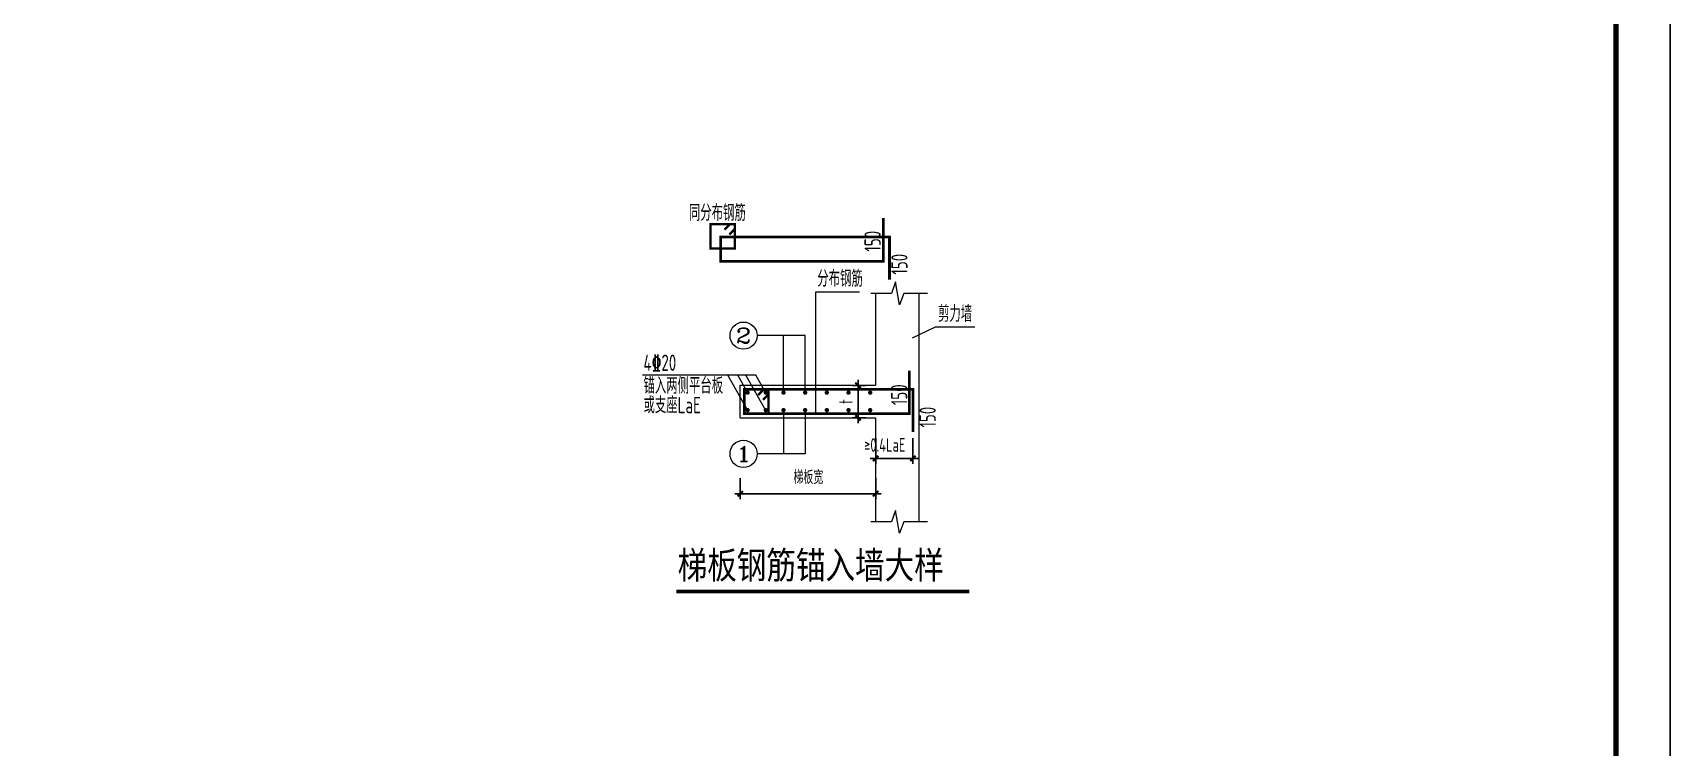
# Model space of a CAD drawing. Extents: x 5874492 to 7194610, y -939842 to -279257.
# Drawn here: x 6172642 to 6187752, y -761537 to -754945 of the extents above; entities that cross this region are included whole.
import ezdxf
from ezdxf.enums import TextEntityAlignment as Align

# ---------------------------------------------------------------- set-up
doc = ezdxf.new("R2010")
doc.units = 0
doc.header["$LTSCALE"] = 1000
for name, color, linetype, lineweight in [('S-基础-DIM', 3, 'Continuous', 20), ('S-墙柱-REIN', 1, 'Continuous', 20), ('S-大样-实线', 2, 'Continuous', 20), ('S-轴网-轴号', 3, 'Continuous', 20), ('S-通用-TEXT', 7, 'Continuous', 20), ('S-通用-THIN', 7, 'Continuous', 20)]:
    doc.layers.add(name, color=color, linetype=linetype, lineweight=lineweight)
doc.layers.add('Y-云图图框', color=7, linetype='Continuous')
doc.styles.add('_YT_Name', font='', dxfattribs={"width": 0.8})
doc.styles.add('_YT_Sign_Text', font='ros.shx', dxfattribs={"width": 0.8, "bigfont": 'hztxt.shx'})
doc.styles.add('COMPLEX', font='COMPLEX')
doc.styles.get("Standard").update_dxf_attribs({"font": 'gbenor.shx', "bigfont": 'gbcbig.shx'})
doc.styles.add('TSSD_Dimension', font='tssdeng.shx', dxfattribs={"width": 0.7, "bigfont": 'tssdchn.shx'})
doc.styles.add('TSSD_Rein', font='tssdeng.shx', dxfattribs={"width": 0.7, "bigfont": 'hztxt.shx'})
doc.styles.add('黑体', font='', dxfattribs={"width": 0.8})
doc.styles.get('_YT_Name').set_extended_font_data('SimHei')
doc.styles.get('黑体').set_extended_font_data('SimHei')
doc.dimstyles.new('TSSD_20_100', dxfattribs={"dimtxt": 250, "dimasz": 100, "dimexe": 100, "dimexo": 250, "dimgap": 100, "dimtad": 1, "dimdec": 0, "dimlfac": 0.2, "dimzin": 0, "dimdsep": 46, "dimtxsty": 'TSSD_Dimension', "dimblk": 'ARCHTICK', "dimcen": 0, "dimdle": 100, "dimclrt": 7, "dimadec": 0, "dimazin": 0, "dimtfac": 1, "dimtdec": 0, "dimtix": 1, "dimtmove": 2, "dimatfit": 3, "dimfxl": 0, "dimtolj": 1, "dimtzin": 0, "dimarcsym": 0})

# ---------------------------------------------------------------- blocks, each defined once
blk = doc.blocks.new('ECMCTK_A1_竖_单行图名--0')
at = {"color": 4}
blk.add_lwpolyline([(0, 0), (594, 0), (594, 841), (0, 841)], close=True, dxfattribs=at)
at = {"const_width": 1}
blk.add_lwpolyline([(10, 10), (584, 10), (584, 816), (10, 816)], close=True, dxfattribs=at)
at = {"color": 80, "flags": 3}
for tag, height, p in [('YTHQINS', 3, (593.31, 817.5)), ('ECMCKEY', 3, (440.09, 590.57)), ('YTTQINS', 3.75, (595.35, 11.88)), ('YTFRAME', 3, (375.97, 4.92)), ('YTBARCODE_T1', 3, (493.74, 4.57))]:
    blk.add_attdef(tag, text='', height=height, dxfattribs=at).set_placement(p, align=Align.MIDDLE_CENTER)
for tag, height, style, width, p in [('工程号', 4, '_YT_Sign_Text', 0.5, (557.08, 44.12)), ('设计单位', 6, '_YT_Name', 0.8, (376.75, 38.6)), ('证书编号', 4, '_YT_Sign_Text', 0.8, (461.87, 43.81)), ('审查批准号', 4, '_YT_Sign_Text', 0.8, (514.06, 43.81)), ('建设单位', 4, '_YT_Sign_Text', 0.8, (487.96, 36.11)), ('阶段', 4, '_YT_Sign_Text', 0.8, (557.08, 35.81)), ('项目号', 4, '_YT_Sign_Text', 0.5, (575.08, 33.72)), ('项目名称', 4, '_YT_Sign_Text', 0.8, (487.96, 28.11)), ('专业', 4, '_YT_Sign_Text', 0.8, (557.08, 27.31)), ('图纸编号', 4, '_YT_Sign_Text', 0.5, (556.93, 19.36)), ('图纸名称', 4.5, '_YT_Name', 0.8, (488.39, 15.06)), ('出图比例', 4.2, '_YT_Sign_Text', 0.8, (434.82, 11.78)), ('日期', 4, '_YT_Sign_Text', 0.5, (556.88, 12.13)), ('版本号', 4, '_YT_Sign_Text', 0.8, (575.08, 13))]:
    blk.add_attdef(tag, text='', height=height, dxfattribs=dict(style=style, width=width)).set_placement(p, align=Align.CENTER)
at = {"style": '_YT_Sign_Text', "width": 0.8, "flags": 3}
for tag, p, height in [('{审定人}', (358.87, 26.45), 6.24), ('{校对人}', (411.35, 26.53), 6.24), ('[审定人]', (343.95, 27.81), 4.1), ('[校对人]', (395.23, 27.82), 4.1), ('[审核人]', (344.01, 19.76), 4.1), ('{审核人}', (359.98, 18.44), 6.24), ('[设计人]', (395.47, 20.21), 4.1), ('{设计人}', (411.48, 18.54), 6.24), ('[项目负责人]', (343.78, 12.01), 4.1), ('{项目负责人}', (361.28, 10.72), 6.24), ('[专业负责人]', (395.74, 11.77), 4.1), ('{专业负责人}', (411.58, 10.36), 6.24)]:
    blk.add_attdef(tag, p, '', height=height, dxfattribs=at)
at = {"color": 80, "flags": 3}
for tag, p in [('YTBZSIT', (10, 10)), ('EXT_TK_LEFT', (10, 10)), ('YTQRCODE', (304.56, 12.07))]:
    blk.add_attdef(tag, p, '', height=3, dxfattribs=at)
blk = doc.blocks.new('_ArchTick')
at = {"color": 0, "linetype": 'ByBlock', "const_width": 0.4}
blk.add_lwpolyline([(-0.5, -0.5), (0.5, 0.5)], dxfattribs=at)
blk = doc.blocks.new('*D2325')
at = {"layer": 'Defpoints', "color": 0, "transparency": 16777216}
for p in [(6180420, -758561), (6180764, -758561), (6180764, -758873)]:
    blk.add_point(p, dxfattribs=at)
at = {"layer": 'S-基础-DIM', "color": 0, "lineweight": -2, "transparency": 16777216}
for p, q in [((6180420, -758686), (6180420, -758923)), ((6180764, -758686), (6180764, -758923)), ((6180370, -758873), (6180814, -758873))]:
    blk.add_line(p, q, dxfattribs=at)
at = {"layer": 'S-基础-DIM', "color": 0, "lineweight": -2, "transparency": 16777216, "xscale": 50, "yscale": 50, "zscale": 50, "rotation": 180}
blk.add_blockref('_ArchTick', (6180420, -758873), dxfattribs=at)
at = {"layer": 'S-基础-DIM', "color": 0, "lineweight": -2, "transparency": 16777216, "xscale": 50, "yscale": 50, "zscale": 50}
blk.add_blockref('_ArchTick', (6180764, -758873), dxfattribs=at)
at = {"layer": 'S-基础-DIM', "color": 7, "transparency": 16777216, "insert": (6180504, -758748), "char_height": 125, "attachment_point": 5, "style": 'TSSD_Dimension'}
blk.add_mtext('\\A1;≥0.4LaE', dxfattribs=at)
blk = doc.blocks.new('*D2326')
at = {"layer": 'Defpoints', "color": 0, "transparency": 16777216}
for p in [(6180257, -758198), (6180455, -758198), (6180455, -758498)]:
    blk.add_point(p, dxfattribs=at)
at = {"layer": 'S-基础-DIM', "color": 0, "lineweight": -2, "transparency": 16777216}
for p, q in [((6180257, -758548), (6180257, -758148)), ((6180330, -758198), (6180207, -758198)), ((6180330, -758498), (6180207, -758498))]:
    blk.add_line(p, q, dxfattribs=at)
at = {"layer": 'S-基础-DIM', "color": 0, "lineweight": -2, "transparency": 16777216, "xscale": 50, "yscale": 50, "zscale": 50}
for p, rotation in [((6180257, -758198), 90), ((6180257, -758498), 270)]:
    blk.add_blockref('_ArchTick', p, dxfattribs=dict(at, rotation=rotation))
at = {"layer": 'S-基础-DIM', "color": 7, "transparency": 16777216, "insert": (6180145, -758348), "char_height": 125, "attachment_point": 5, "rotation": 90, "style": 'TSSD_Dimension'}
blk.add_mtext('\\A1;t', dxfattribs=at)
blk = doc.blocks.new('_AXISO')
blk.add_circle((0, 0), 0.5)
at = {"layer": 'S-轴网-轴号', "style": 'COMPLEX', "width": 1.041667}
blk.add_attdef('A', text='', height=0.56, dxfattribs=at).set_placement((-0.25, -0.28), (0.25, -0.28), align=Align.FIT)
blk = doc.blocks.new('*D2327')
at = {"layer": 'Defpoints', "color": 0, "transparency": 16777216}
for p in [(6179170, -758930), (6180420, -758930), (6180420, -759198)]:
    blk.add_point(p, dxfattribs=at)
at = {"layer": 'S-基础-DIM', "color": 0, "lineweight": -2, "transparency": 16777216}
for p, q in [((6179170, -759055), (6179170, -759248)), ((6180420, -759055), (6180420, -759248)), ((6179120, -759198), (6180470, -759198))]:
    blk.add_line(p, q, dxfattribs=at)
at = {"layer": 'S-基础-DIM', "color": 0, "lineweight": -2, "transparency": 16777216, "xscale": 50, "yscale": 50, "zscale": 50, "rotation": 180}
blk.add_blockref('_ArchTick', (6179170, -759198), dxfattribs=at)
at = {"layer": 'S-基础-DIM', "color": 0, "lineweight": -2, "transparency": 16777216, "xscale": 50, "yscale": 50, "zscale": 50}
blk.add_blockref('_ArchTick', (6180420, -759198), dxfattribs=at)
at = {"layer": 'S-基础-DIM', "color": 7, "transparency": 16777216, "insert": (6179799, -759047), "char_height": 125, "attachment_point": 5, "style": 'TSSD_Dimension'}
blk.add_mtext('\\A1;梯板宽', dxfattribs=at)

msp = doc.modelspace()

# ---------------------------------------------------------------- linework, layer by layer
at = {"layer": 'S-墙柱-REIN'}
for points, const_width in [([(6180547.6, -757222.5), (6180547.6, -756829.2), (6178991, -756829.2), (6178991, -757054.2), (6180490.8, -757054.2), (6180490.8, -756655.5)], 25), ([(6179025.3, -756762.1), (6179076.9, -756710.5), (6179121, -756710.5), (6179121, -756935.5), (6178896, -756935.5), (6178896, -756710.5), (6179121, -756710.5), (6179121, -756754.7), (6179069.4, -756806.3)], 22.5), ([(6180763.7, -758628.6), (6180763.7, -758235.3), (6179207, -758235.3), (6179207, -758460.3), (6180729.5, -758460.3), (6180729.5, -758061.6)], 25), ([(6179336.3, -758286.9), (6179387.9, -758235.3), (6179432, -758235.3), (6179432, -758460.3), (6179207, -758460.3), (6179207, -758235.3), (6179432, -758235.3), (6179432, -758279.4), (6179380.5, -758331)], 22.5)]:
    msp.add_lwpolyline(points, dxfattribs=dict(at, const_width=const_width))
at = {"layer": 'S-墙柱-REIN', "const_width": 20}
for points in [[(6179228.2, -758265.1, 1), (6179248.2, -758265.1, 1)], [(6179396.3, -758265.1, 1), (6179416.3, -758265.1, 1)], [(6179559.5, -758265.1, 1), (6179579.5, -758265.1, 1)], [(6179759.5, -758265.1, 1), (6179779.5, -758265.1, 1)], [(6179959.5, -758265.1, 1), (6179979.5, -758265.1, 1)], [(6180159.5, -758265.1, 1), (6180179.5, -758265.1, 1)], [(6180359.5, -758265.1, 1), (6180379.5, -758265.1, 1)], [(6179228.2, -758426.6, 1), (6179248.2, -758426.6, 1)], [(6179396.3, -758426.6, 1), (6179416.3, -758426.6, 1)], [(6179559.5, -758426.6, 1), (6179579.5, -758426.6, 1)], [(6179759.5, -758426.6, 1), (6179779.5, -758426.6, 1)], [(6179959.5, -758426.6, 1), (6179979.5, -758426.6, 1)], [(6180159.5, -758426.6, 1), (6180179.5, -758426.6, 1)], [(6180359.5, -758426.6, 1), (6180379.5, -758426.6, 1)]]:
    msp.add_lwpolyline(points, format="xyb", close=True, dxfattribs=at)
at = {"layer": 'S-大样-实线'}
for p, q in [((6180419.5, -757349.4), (6180419.5, -758197.8)), ((6180819.5, -757349.4), (6180819.5, -759457.1)), ((6179169.5, -758197.8), (6180419.5, -758197.8)), ((6179169.5, -758497.8), (6179169.5, -758197.8)), ((6179169.5, -758497.8), (6180419.5, -758497.8)), ((6180419.5, -758497.8), (6180419.5, -759457.1))]:
    msp.add_line(p, q, dxfattribs=at)
at = {"layer": 'S-通用-TEXT'}
for points in [[(6179868.1, -758460.3), (6179868.1, -757334), (6180271.8, -757334)], [(6179769.5, -758237.8), (6179769.5, -757739.2), (6179326, -757739.2)], [(6179569.5, -758237.8), (6179569.5, -757739.2)], [(6179769.5, -758237.8), (6179769.5, -757739.2)], [(6180759.6, -757760.4), (6180971.7, -757659), (6181333.6, -757659)], [(6179244.7, -758435.6), (6179057.2, -758104.4), (6178267.2, -758104.4)], [(6179244.8, -758272.6), (6179149.6, -758104.4), (6178359.6, -758104.4)], [(6179409.8, -758435.6), (6179222.3, -758104.4), (6178674.9, -758104.4)], [(6179410, -758272.6), (6179314.8, -758104.4), (6179012.6, -758104.4)], [(6179769.5, -758427.5), (6179769.5, -758830.1), (6179326, -758830.1)], [(6179569.5, -758427.5), (6179569.5, -758830.1)], [(6179769.5, -758427.5), (6179769.5, -758830.1)]]:
    msp.add_lwpolyline(points, dxfattribs=at)
at = {"layer": 'S-通用-TEXT', "const_width": 35}
msp.add_lwpolyline([(6178581.4, -760100.5), (6181284.1, -760100.5)], dxfattribs=at)
at = {"layer": 'S-通用-THIN'}
for points in [[(6180899.1, -757349.4), (6180678.9, -757349.4), (6180640.7, -757454.4), (6180603.6, -757244.4), (6180566.4, -757349.4), (6180374.5, -757349.4)], [(6180899.1, -759457.1), (6180678.9, -759457.1), (6180640.7, -759562.1), (6180603.6, -759352.1), (6180566.4, -759457.1), (6180374.5, -759457.1)]]:
    msp.add_lwpolyline(points, dxfattribs=at)

# ---------------------------------------------------------------- block references
at = {"layer": 'S-基础-DIM'}
ref = msp.add_blockref('_AXISO', (6179201, -757739.2), dxfattribs=dict(at, xscale=250, yscale=250, zscale=250))
ref.add_attrib('A', '2', dxfattribs={"layer": '0', "height": 140.6, "style": 'COMPLEX', "width": 1.508494}).set_placement((6179130.3, -757809.9), (6179271.8, -757809.9), align=Align.FIT)
ref = msp.add_blockref('_AXISO', (6179201, -758830.1), dxfattribs=dict(at, xscale=250, yscale=250, zscale=250))
ref.add_attrib('A', '1', dxfattribs={"layer": '0', "height": 140.6, "style": 'COMPLEX', "width": 2.346547}).set_placement((6179130.3, -758900.8), (6179271.8, -758900.8), align=Align.FIT)
at = {"layer": 'Y-云图图框', "xscale": 50, "yscale": 50, "zscale": 50}
msp.add_blockref('ECMCTK_A1_竖_单行图名--0', (6158051.7, -772731.2), dxfattribs=at)

# ---------------------------------------------------------------- texts
at = {"layer": 'S-通用-TEXT', "style": 'TSSD_Rein', "width": 0.7}
for s, p in [('同分布钢筋', (6178959.1, -756606.8)), ('分布钢筋', (6180091.4, -757213.2)), ('剪力墙', (6181153.2, -757538.1))]:
    msp.add_text(s, height=150, dxfattribs=at).set_placement(p, align=Align.MIDDLE_CENTER)
for p in [(6180466.9, -756964.4), (6180714.3, -757176.5), (6180711.9, -758380.4), (6180974.9, -758587.2)]:
    msp.add_text('150', height=150, rotation=90, dxfattribs=at).set_placement(p)
at = {"layer": 'S-通用-TEXT'}
for s, height, style, width, p in [('4\x8420', 150, 'TSSD_Rein', 0.7, (6178277.6, -758064.5)), ('锚入两侧平台板', 150, 'TSSD_Rein', 0.7, (6178277.6, -758276)), ('或支座LaE', 150, 'TSSD_Rein', 0.7, (6178277.6, -758455.5)), ('梯板钢筋锚入墙大样', 250, '黑体', 0.8, (6178592.9, -759981.7))]:
    msp.add_text(s, height=height, dxfattribs=dict(at, style=style, width=width)).set_placement(p)

# ---------------------------------------------------------------- dimensions: what is measured, and where the dimension line sits
at = {"layer": 'S-基础-DIM'}
dim = msp.add_linear_dim(base=(6180257.3, -758197.8), p1=(6180455.4, -758497.8), p2=(6180455.4, -758197.8), angle=90, text='t', dimstyle='TSSD_20_100', override={"dimscale": 0.5, "dimlfac": 0.4}, dxfattribs=at)
dim.commit()
dim.dimension.update_dxf_attribs({"geometry": '*D2326', "text_midpoint": (6180144.8, -758347.8)})
dim = msp.add_linear_dim(base=(6180763.7, -758872.6), p1=(6180419.5, -758561.1), p2=(6180763.7, -758561.1), text='≥0.4LaE', dimstyle='TSSD_20_100', override={"dimscale": 0.5, "dimlfac": 0.4}, dxfattribs=at)
dim.commit()
dim.dimension.update_dxf_attribs({"geometry": '*D2325', "text_midpoint": (6180504.4, -758747.6), "dimtype": 128})
dim = msp.add_linear_dim(base=(6180419.5, -759197.6), p1=(6179169.5, -758930.2), p2=(6180419.5, -758930.2), angle=0, text='梯板宽', dimstyle='TSSD_20_100', override={"dimscale": 0.5, "dimlfac": 0.4}, dxfattribs=at)
dim.commit()
dim.dimension.update_dxf_attribs({"geometry": '*D2327', "text_midpoint": (6179798.5, -759046.7), "dimtype": 129})

doc.saveas('drawing.dxf')
